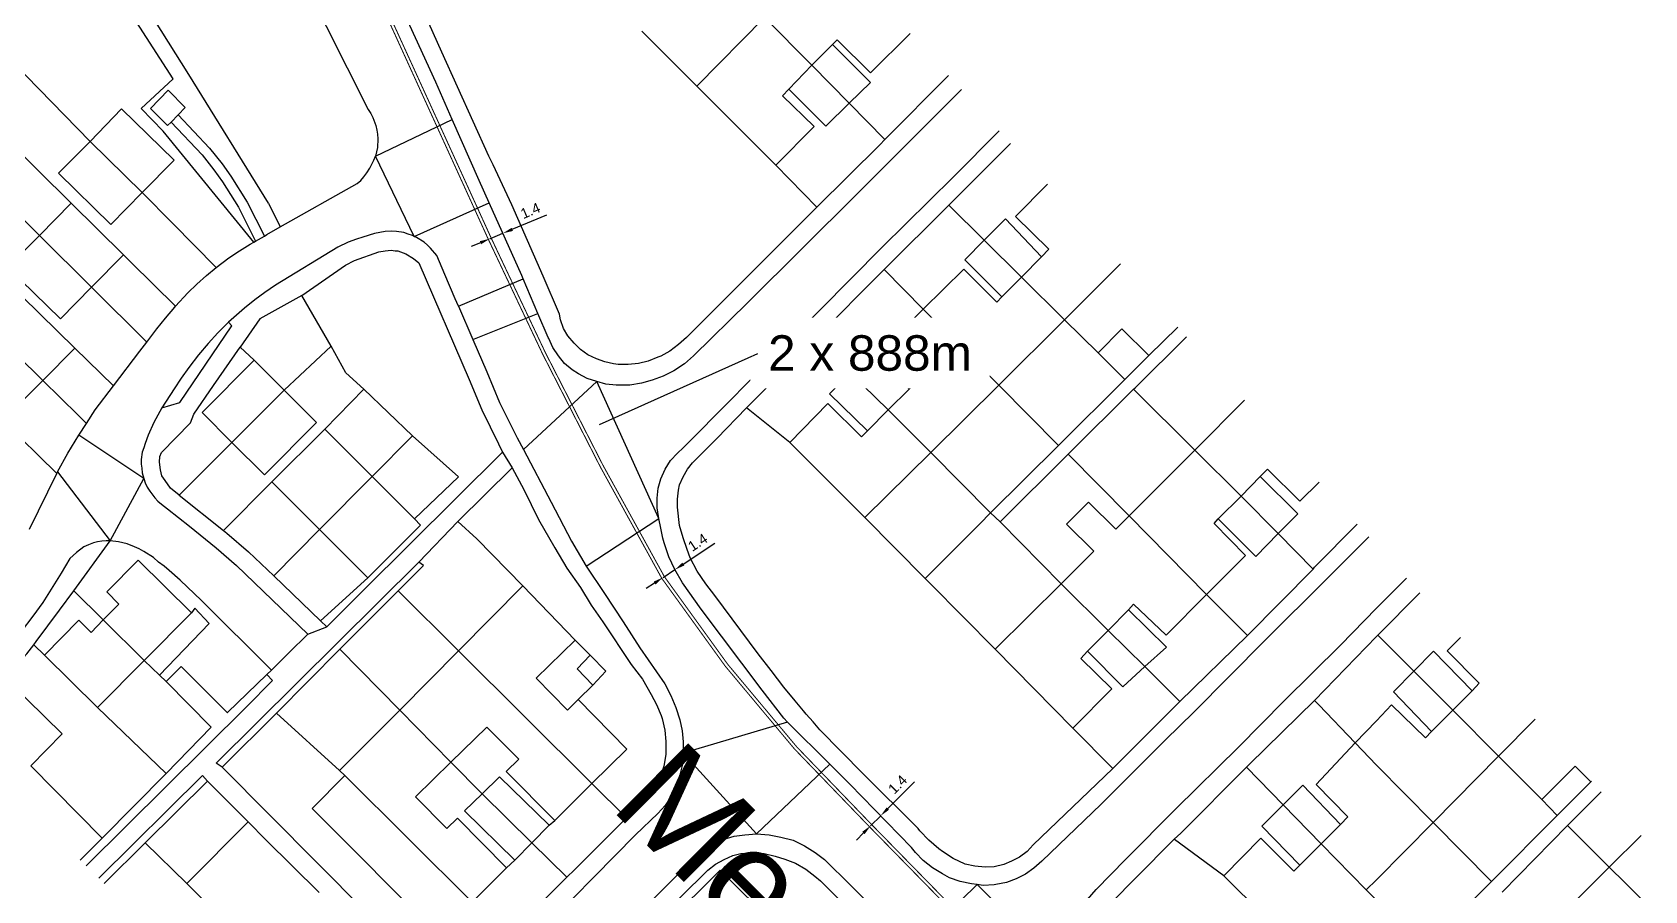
# Model space of a CAD drawing. Header units: millimetres. Extents: x 111502 to 977541, y 8702 to 1044108.
# Drawn here: x 486367.4 to 486526.5, y 236220.9 to 236305.6 of the extents above; entities that cross this region are included whole.
import ezdxf
from ezdxf import colors
from ezdxf.entities.mleader import LeaderData, LeaderLine
from ezdxf.math import Vec2, Vec3

# ---------------------------------------------------------------- set-up
doc = ezdxf.new("R2010")
doc.units = ezdxf.units.MM
doc.header["$LTSCALE"] = 0.25
doc.linetypes.add('DASHED2', pattern=[9.525, 6.35, -3.175])
for name, color, linetype in [('00 Text', 7, 'Continuous'), ('E HVSS As Laid Dimensions', 30, 'Continuous'), ('E HVSS As Laid HV', 10, 'Continuous'), ('X HVSS Site Background', 8, 'Continuous')]:
    doc.layers.add(name, color=color, linetype=linetype)
doc.styles.add('Arial', font='arial.ttf')
doc.dimstyles.new('HVSS AsLaid', dxfattribs={"dimtxt": 1, "dimasz": 1, "dimexe": 0, "dimexo": 0, "dimgap": 0.5, "dimtad": 1, "dimdec": 1, "dimzin": 1, "dimdsep": 46, "dimtxsty": 'Arial', "dimcen": 0.09, "dimadec": 0, "dimazin": 0, "dimtfac": 1, "dimtdec": 1, "dimtmove": 0, "dimatfit": 3, "dimfxl": 1, "dimtolj": 1, "dimtzin": 0, "dimarcsym": 0})

# ---------------------------------------------------------------- blocks, each defined once
blk = doc.blocks.new('OS MAP 060722')
at = {"layer": 'X HVSS Site Background'}
for points in [[(-2365.78, -2838.01), (-2378.63, -2850.86), (-2379.43, -2851.56), (-2380.28, -2852.21), (-2381.18, -2852.71), (-2381.48, -2852.81), (-2382.43, -2853.21), (-2383.38, -2853.41), (-2384.38, -2853.51), (-2385.38, -2853.51), (-2385.83, -2853.46), (-2386.68, -2853.26), (-2387.53, -2852.96), (-2388.38, -2852.56), (-2389.08, -2852.06), (-2389.73, -2851.41), (-2390.33, -2850.71), (-2390.78, -2849.96), (-2391.08, -2849.11), (-2391.18, -2848.56), (-2392.78, -2844.81), (-2395.88, -2837.76), (-2397.72, -2833.83), (-2398.13, -2832.96), (-2402.78, -2822.71), (-2406.63, -2814.11)], [(-2421.33, -2841.46), (-2430.28, -2830.51), (-2432.43, -2828.26), (-2429.28, -2825.36), (-2441.78, -2805.96)], [(-2419.88, -2837.61), (-2427.73, -2824.91), (-2432.48, -2817.36), (-2434.43, -2814.41), (-2436.93, -2810.56), (-2439.18, -2807.26)], [(-2401.74, -2829.36), (-2403.38, -2825.66), (-2407.38, -2816.91), (-2409.33, -2812.51), (-2409.58, -2811.61), (-2409.73, -2810.66), (-2409.73, -2809.76), (-2409.58, -2808.71)], [(-2437.48, -2831.51), (-2456.43, -2812.06)], [(-2417.87, -2813.12), (-2416.58, -2815.51), (-2414.18, -2820.16), (-2410.03, -2828.36), (-2409.78, -2828.76), (-2409.58, -2829.16), (-2409.28, -2829.96), (-2409.18, -2830.41), (-2409.13, -2830.81), (-2409.08, -2831.26), (-2409.13, -2832.11), (-2409.23, -2832.56), (-2409.33, -2832.96)], [(-2439.33, -2837.61), (-2459.18, -2818.01)], [(-2370.93, -2819.31), (-2377.63, -2826.06)], [(-2370.93, -2819.31), (-2366.28, -2824.01)], [(-2377.63, -2826.06), (-2383.04, -2820.64)], [(-2366.28, -2824.01), (-2364.23, -2821.96)], [(-2356.57, -2820.86), (-2360.48, -2824.76), (-2363.78, -2821.51), (-2364.23, -2821.96)], [(-2364.23, -2821.96), (-2360.48, -2825.71), (-2362.58, -2827.76)], [(-2442.48, -2840.81), (-2461.08, -2822.36)], [(-2368.53, -2826.36), (-2366.28, -2824.01)], [(-2366.28, -2824.01), (-2362.58, -2827.76)], [(-2352.78, -2825.02), (-2359.06, -2831.33)], [(-2429.49, -2829.61), (-2429.83, -2829.96), (-2431.53, -2828.26), (-2429.78, -2826.46), (-2428.08, -2828.16), (-2428.79, -2828.89)], [(-2351.52, -2826.4), (-2351.58, -2826.46), (-2361.83, -2836.71), (-2372.58, -2847.41), (-2377.93, -2852.66), (-2378.83, -2853.46), (-2379.88, -2854.16), (-2380.93, -2854.66), (-2382.03, -2855.06), (-2383.08, -2855.36), (-2384.23, -2855.56), (-2385.58, -2855.56), (-2386.58, -2855.46), (-2387.48, -2855.21)], [(-2369.83, -2833.86), (-2377.63, -2826.06)], [(-2369.83, -2833.86), (-2366.03, -2830.06), (-2369.18, -2827.01), (-2368.53, -2826.36)], [(-2368.53, -2826.36), (-2364.88, -2830.01), (-2362.58, -2827.76)], [(-2432.33, -2836.56), (-2429.18, -2833.36), (-2434.38, -2828.31), (-2437.48, -2831.51)], [(-2362.58, -2827.76), (-2359.06, -2831.33)], [(-2428.79, -2828.89), (-2429.49, -2829.61)], [(-2429.49, -2829.61), (-2426.43, -2832.84), (-2425.26, -2834.33), (-2424.41, -2835.51), (-2422.84, -2838.01), (-2421.14, -2841.35)], [(-2428.79, -2828.89), (-2425.68, -2832.19), (-2424.46, -2833.73), (-2423.58, -2834.96), (-2421.97, -2837.52), (-2420.27, -2840.85)], [(-2409.33, -2832.96), (-2401.74, -2829.36)], [(-2398.09, -2837.58), (-2399.08, -2835.36), (-2401.74, -2829.36)], [(-2437.48, -2831.51), (-2440.58, -2834.66), (-2435.43, -2839.71), (-2432.33, -2836.56)], [(-2437.48, -2831.51), (-2432.33, -2836.56)], [(-2381.38, -2868.71), (-2381.53, -2867.66), (-2381.53, -2866.71), (-2381.43, -2865.71), (-2381.18, -2864.81), (-2380.73, -2863.86), (-2380.23, -2863.01), (-2379.53, -2862.26), (-2378.98, -2861.76), (-2374.18, -2856.91), (-2370.33, -2852.96), (-2365.48, -2848.16), (-2359.33, -2841.96), (-2352.33, -2835.06), (-2347.79, -2830.49)], [(-2359.06, -2831.33), (-2359.58, -2831.86), (-2365.78, -2838.01)], [(-2418.71, -2839.96), (-2411.13, -2835.66), (-2410.78, -2835.36), (-2410.48, -2835.01), (-2410.18, -2834.61), (-2409.88, -2834.16), (-2409.48, -2833.36), (-2409.33, -2832.96)], [(-2405.5, -2840.9), (-2409.33, -2832.96)], [(-2352.77, -2837.82), (-2346.66, -2831.74)], [(-2369.83, -2833.86), (-2365.78, -2838.01)], [(-2343.63, -2842.91), (-2342.88, -2842.16), (-2346.18, -2838.91), (-2343.01, -2835.74)], [(-2439.33, -2837.61), (-2442.48, -2840.81)], [(-2434.18, -2842.71), (-2439.33, -2837.61)], [(-2429.34, -2839.58), (-2432.33, -2836.56)], [(-2419.88, -2837.61), (-2418.71, -2839.96)], [(-2405.5, -2840.9), (-2398.09, -2837.58)], [(-2394.74, -2845.08), (-2394.88, -2844.76), (-2398.09, -2837.58)], [(-2359.13, -2844.16), (-2352.77, -2837.82)], [(-2349.28, -2841.26), (-2352.77, -2837.82)], [(-2343.63, -2842.91), (-2347.18, -2839.16), (-2349.28, -2841.26)], [(-2442.48, -2840.81), (-2445.58, -2843.96), (-2440.38, -2849.01), (-2437.33, -2845.91)], [(-2442.48, -2840.81), (-2437.33, -2845.91)], [(-2425.03, -2843.96), (-2429.34, -2839.58)], [(-2405.5, -2840.9), (-2405.68, -2840.81), (-2406.08, -2840.66), (-2406.53, -2840.51), (-2407.23, -2840.41), (-2407.78, -2840.36), (-2408.38, -2840.41), (-2409.43, -2840.61), (-2410.58, -2840.96), (-2411.18, -2841.16), (-2412.03, -2841.46), (-2413.03, -2841.96), (-2419.18, -2845.71), (-2420.23, -2846.41), (-2421.23, -2847.16), (-2422.23, -2847.96), (-2423.83, -2849.36)], [(-2421.14, -2841.35), (-2420.27, -2840.85)], [(-2420.27, -2840.85), (-2420.03, -2840.71), (-2418.71, -2839.96)], [(-2401.13, -2847.76), (-2401.45, -2847.03), (-2402.48, -2844.66), (-2403.28, -2842.76), (-2403.88, -2842.06), (-2404.18, -2841.76), (-2404.53, -2841.46), (-2405.28, -2841.01), (-2405.5, -2840.9)], [(-2425.03, -2843.96), (-2423.78, -2843.01), (-2422.73, -2842.31), (-2421.68, -2841.66), (-2421.33, -2841.46)], [(-2421.33, -2841.46), (-2421.14, -2841.35)], [(-2416.58, -2846.71), (-2412.28, -2843.71), (-2411.38, -2843.26), (-2408.98, -2842.41), (-2408.38, -2842.31), (-2407.78, -2842.26), (-2407.38, -2842.31), (-2407.13, -2842.31), (-2406.33, -2842.61), (-2405.58, -2843.06), (-2405.03, -2843.51), (-2400.08, -2855.01), (-2398.83, -2858.01), (-2397.18, -2861.36), (-2396.78, -2862.16)], [(-2347.53, -2846.86), (-2351.18, -2843.21), (-2349.28, -2841.26)], [(-2349.28, -2841.26), (-2345.58, -2844.91)], [(-2437.33, -2845.91), (-2434.18, -2842.71)], [(-2433.41, -2843.46), (-2434.18, -2842.71)], [(-2429.06, -2847.78), (-2433.41, -2843.46)], [(-2429.06, -2847.78), (-2427.83, -2846.46), (-2426.93, -2845.61), (-2425.98, -2844.76), (-2425.03, -2843.96)], [(-2365.94, -2850.99), (-2359.13, -2844.16)], [(-2359.13, -2844.16), (-2355.28, -2848.06)], [(-2355.28, -2848.06), (-2351.28, -2844.11), (-2348.03, -2847.36), (-2347.53, -2846.86)], [(-2345.58, -2844.91), (-2343.63, -2842.91)], [(-2335.83, -2843.61), (-2341.33, -2849.11)], [(-2401.13, -2847.76), (-2394.74, -2845.08)], [(-2393.29, -2848.48), (-2394.74, -2845.08)], [(-2347.53, -2846.86), (-2345.58, -2844.91)], [(-2345.58, -2844.91), (-2341.33, -2849.11)], [(-2438.98, -2851.91), (-2444.18, -2846.81)], [(-2431.88, -2851.31), (-2437.33, -2845.91)], [(-2416.58, -2846.71), (-2420.73, -2849.01), (-2422.68, -2851.81)], [(-2413.68, -2851.71), (-2416.58, -2846.71)], [(-2431.88, -2851.31), (-2430.88, -2850.01), (-2430.03, -2848.96), (-2429.13, -2847.86), (-2429.06, -2847.78)], [(-2401.13, -2847.76), (-2399.71, -2851.07)], [(-2399.71, -2851.07), (-2393.29, -2848.48)], [(-2387.48, -2855.21), (-2388.43, -2854.91), (-2389.28, -2854.46), (-2389.93, -2854.06), (-2390.68, -2853.41), (-2391.28, -2852.66), (-2391.83, -2851.86), (-2392.23, -2850.96), (-2392.28, -2850.86), (-2393.29, -2848.48)], [(-2356.68, -2855.96), (-2355.98, -2855.26), (-2359.28, -2852.06), (-2355.28, -2848.06)], [(-2355.28, -2848.06), (-2347.83, -2855.56)], [(-2447.33, -2850.01), (-2450.43, -2853.16), (-2445.28, -2858.26), (-2442.13, -2855.11)], [(-2447.33, -2850.01), (-2442.13, -2855.11)], [(-2430.38, -2857.81), (-2428.63, -2857.26), (-2423.48, -2849.71), (-2423.83, -2849.36)], [(-2423.83, -2849.36), (-2424.88, -2850.41), (-2425.83, -2851.46), (-2426.78, -2852.56), (-2427.73, -2853.81), (-2428.48, -2854.86), (-2429.18, -2855.91), (-2430.38, -2857.81)], [(-2341.33, -2849.11), (-2347.83, -2855.56)], [(-2341.33, -2849.11), (-2338.03, -2852.38)], [(-2338.03, -2852.38), (-2335.68, -2850.02), (-2333.03, -2852.65)], [(-2330.15, -2849.85), (-2333.03, -2852.65)], [(-2442.13, -2855.11), (-2438.98, -2851.91)], [(-2435.18, -2855.64), (-2438.98, -2851.91)], [(-2435.18, -2855.64), (-2432.58, -2852.21), (-2431.88, -2851.31)], [(-2425.29, -2855.59), (-2422.68, -2851.81)], [(-2422.68, -2851.81), (-2421.28, -2853.11)], [(-2418.33, -2856.06), (-2413.68, -2851.71)], [(-2410.48, -2855.96), (-2412.23, -2854.36), (-2413.68, -2851.71)], [(-2399.71, -2851.07), (-2398.33, -2854.26), (-2397.08, -2857.26), (-2395.88, -2859.71), (-2395.33, -2860.76), (-2394.73, -2861.91)], [(-2372.73, -2857.81), (-2365.94, -2850.99)], [(-2362.48, -2854.36), (-2365.94, -2850.99)], [(-2334.53, -2855.96), (-2334.38, -2855.81), (-2329.31, -2850.78)], [(-2421.28, -2853.11), (-2426.43, -2858.26), (-2423.48, -2861.21)], [(-2421.28, -2853.11), (-2418.33, -2856.06)], [(-2356.68, -2855.96), (-2360.33, -2852.31), (-2362.48, -2854.36)], [(-2335.38, -2855.01), (-2338.03, -2852.38)], [(-2333.03, -2852.65), (-2335.38, -2855.01)], [(-2438.65, -2858.52), (-2442.13, -2855.11)], [(-2394.73, -2861.91), (-2387.48, -2855.21)], [(-2381.38, -2868.71), (-2387.48, -2855.21)], [(-2360.78, -2860.06), (-2364.53, -2856.41), (-2362.48, -2854.36)], [(-2362.48, -2854.36), (-2358.73, -2858.01)], [(-2335.38, -2855.01), (-2341.93, -2861.51)], [(-2437.83, -2859.33), (-2436.98, -2858.01), (-2435.18, -2855.64)], [(-2428.67, -2866.4), (-2429.53, -2865.71), (-2430.08, -2864.96), (-2430.38, -2864.51), (-2430.53, -2863.91), (-2430.63, -2863.16), (-2430.58, -2862.61), (-2430.42, -2862.19), (-2427.56, -2859.28), (-2427.23, -2858.41), (-2425.29, -2855.59)], [(-2418.33, -2856.06), (-2423.48, -2861.21)], [(-2418.33, -2856.06), (-2415.13, -2859.26), (-2420.28, -2864.41), (-2423.48, -2861.21)], [(-2414.33, -2859.91), (-2410.48, -2855.96)], [(-2405.68, -2860.56), (-2410.48, -2855.96)], [(-2358.73, -2858.01), (-2356.68, -2855.96)], [(-2347.83, -2855.56), (-2354.53, -2862.21)], [(-2347.83, -2855.56), (-2341.93, -2861.51)], [(-2340.98, -2862.36), (-2334.53, -2855.96)], [(-2328.48, -2861.96), (-2334.53, -2855.96)], [(-2437.83, -2859.33), (-2438.65, -2858.52)], [(-2430.38, -2857.81), (-2430.78, -2858.51), (-2431.18, -2859.26), (-2431.73, -2860.51), (-2432.03, -2861.31), (-2432.18, -2861.76), (-2432.33, -2862.16), (-2432.43, -2862.91), (-2432.43, -2863.36), (-2432.38, -2863.76), (-2432.33, -2864.21), (-2432.18, -2864.76)], [(-2336.58, -2893.36), (-2344.43, -2900.91), (-2345.03, -2901.56), (-2345.78, -2902.11), (-2346.58, -2902.51), (-2347.33, -2902.86), (-2348.28, -2903.06), (-2349.18, -2903.11), (-2350.18, -2903.01), (-2351.13, -2902.81), (-2352.33, -2902.26), (-2353.38, -2901.56), (-2353.73, -2901.31), (-2354.73, -2900.46), (-2355.63, -2899.51), (-2355.78, -2899.31), (-2361.23, -2893.86), (-2365.48, -2889.56), (-2366.13, -2888.76), (-2366.83, -2888.01), (-2367.1, -2887.69), (-2367.93, -2886.71), (-2369.03, -2885.36), (-2370.28, -2883.71), (-2371.58, -2882.06), (-2375.83, -2876.31), (-2376.73, -2875.16), (-2377.58, -2873.91), (-2378.28, -2872.61), (-2378.58, -2871.76), (-2378.98, -2870.61), (-2379.33, -2869.41), (-2379.53, -2867.61), (-2379.53, -2866.81), (-2379.43, -2865.91), (-2379.33, -2865.41), (-2378.98, -2864.61), (-2378.53, -2863.86), (-2378.03, -2863.21), (-2375.63, -2860.81), (-2372.73, -2857.81)], [(-2368.43, -2861.21), (-2372.73, -2857.81)], [(-2360.78, -2860.06), (-2361.38, -2860.66), (-2364.68, -2857.36), (-2368.43, -2861.21)], [(-2360.78, -2860.06), (-2358.73, -2858.01)], [(-2358.73, -2858.01), (-2354.53, -2862.21)], [(-2328.48, -2861.96), (-2323.6, -2857.04)], [(-2440.76, -2864.26), (-2446.13, -2859.01)], [(-2438.58, -2860.51), (-2437.83, -2859.33)], [(-2419.53, -2865.11), (-2414.33, -2859.91)], [(-2414.33, -2859.91), (-2409.63, -2864.56)], [(-2440.68, -2864.11), (-2439.68, -2862.26), (-2438.58, -2860.51)], [(-2432.18, -2864.76), (-2438.58, -2860.51)], [(-2423.48, -2861.21), (-2428.67, -2866.4)], [(-2409.63, -2864.56), (-2405.68, -2860.56)], [(-2405.48, -2868.76), (-2401.13, -2864.61), (-2405.68, -2860.56)], [(-2368.43, -2861.21), (-2361.03, -2868.61)], [(-2341.93, -2861.51), (-2348.63, -2868.16)], [(-2414.13, -2879.41), (-2410.53, -2875.81), (-2396.78, -2862.16)], [(-2396.78, -2862.16), (-2395.83, -2863.71)], [(-2394.73, -2861.91), (-2391.98, -2867.11), (-2389.98, -2870.96), (-2388.53, -2873.41)], [(-2354.53, -2862.21), (-2361.03, -2868.61)], [(-2354.53, -2862.21), (-2348.63, -2868.16)], [(-2347.68, -2869.06), (-2340.98, -2862.36)], [(-2334.98, -2868.46), (-2340.98, -2862.36)], [(-2334.98, -2868.46), (-2328.48, -2861.96)], [(-2323.93, -2866.51), (-2328.48, -2861.96)], [(-2443.44, -2869.77), (-2440.76, -2864.26)], [(-2440.76, -2864.26), (-2440.68, -2864.11)], [(-2440.68, -2864.11), (-2435.48, -2870.91)], [(-2435.48, -2870.91), (-2432.18, -2864.76)], [(-2432.18, -2864.76), (-2432.03, -2865.21), (-2431.83, -2865.61), (-2431.58, -2866.01), (-2431.08, -2866.66), (-2430.78, -2867.01), (-2430.43, -2867.31), (-2429.83, -2867.76), (-2427.68, -2869.46), (-2425.03, -2871.61), (-2423.03, -2873.36), (-2415.98, -2880.11)], [(-2414.83, -2869.81), (-2409.63, -2864.56)], [(-2409.63, -2864.56), (-2405.48, -2868.76)], [(-2401.18, -2869.01), (-2395.83, -2863.71)], [(-2395.83, -2863.71), (-2394.68, -2865.86), (-2393.23, -2868.81), (-2391.63, -2871.61), (-2390.43, -2873.61), (-2389.08, -2875.51), (-2388.03, -2877.26), (-2386.88, -2878.91), (-2384.08, -2883.11), (-2382.98, -2884.56), (-2382.13, -2886.06), (-2381.58, -2887.06), (-2381.13, -2888.16), (-2381.03, -2888.46), (-2380.78, -2889.61), (-2380.68, -2890.71), (-2380.68, -2892.01), (-2380.88, -2893.16), (-2381.23, -2894.26), (-2381.68, -2895.11), (-2382.28, -2895.91), (-2382.88, -2896.56), (-2384.57, -2898.25)], [(-2323.93, -2866.51), (-2322.03, -2864.56)], [(-2316.23, -2865.13), (-2318.13, -2867.01), (-2321.33, -2863.86), (-2322.03, -2864.56)], [(-2322.03, -2864.56), (-2318.33, -2868.26), (-2320.28, -2870.21)], [(-2428.67, -2866.4), (-2424.31, -2869.89)], [(-2424.31, -2869.89), (-2419.53, -2865.11)], [(-2414.83, -2869.81), (-2419.53, -2865.11)], [(-2326.18, -2868.76), (-2323.93, -2866.51)], [(-2320.28, -2870.21), (-2323.93, -2866.51)], [(-2348.63, -2868.16), (-2349.7, -2869.24), (-2355.08, -2874.64)], [(-2348.63, -2868.16), (-2347.68, -2869.06)], [(-2341.68, -2875.16), (-2338.46, -2871.94), (-2341.14, -2869.27), (-2338.97, -2867.1), (-2336.29, -2869.77), (-2334.98, -2868.46)], [(-2405.48, -2868.76), (-2404.88, -2869.36), (-2410.08, -2874.56)], [(-2405.03, -2873.01), (-2401.18, -2869.01)], [(-2401.18, -2869.01), (-2399.33, -2870.71), (-2394.78, -2875.36)], [(-2388.53, -2873.41), (-2381.38, -2868.71)], [(-2368.66, -2888.79), (-2369.03, -2888.41), (-2371.18, -2885.66), (-2377.18, -2877.66), (-2379.03, -2875.06), (-2379.78, -2873.76), (-2380.38, -2872.51), (-2380.83, -2871.11), (-2380.98, -2870.66), (-2381.18, -2869.66), (-2381.38, -2868.71)], [(-2361.03, -2868.61), (-2355.08, -2874.64)], [(-2341.68, -2875.16), (-2347.68, -2869.06)], [(-2327.33, -2876.21), (-2334.98, -2868.46)], [(-2327.33, -2876.21), (-2323.48, -2872.36), (-2326.58, -2869.21), (-2326.18, -2868.76)], [(-2326.18, -2868.76), (-2322.48, -2872.46), (-2320.28, -2870.21)], [(-2316.83, -2873.71), (-2316.68, -2873.51), (-2312.46, -2869.26)], [(-2435.48, -2870.91), (-2435.88, -2870.91), (-2436.33, -2870.96), (-2436.73, -2871.01), (-2437.13, -2871.11), (-2437.63, -2871.31), (-2438.08, -2871.51), (-2438.83, -2872.06), (-2439.48, -2872.66), (-2440.33, -2874.11), (-2442.13, -2877.01), (-2443.13, -2878.36), (-2444.28, -2879.86), (-2445.23, -2881.01), (-2446.23, -2882.16), (-2447.23, -2883.26), (-2449.33, -2885.31), (-2451.43, -2887.11), (-2452.87, -2888.17)], [(-2439.08, -2875.84), (-2435.48, -2870.91)], [(-2419.58, -2883.66), (-2426.48, -2876.81), (-2428.58, -2874.81), (-2429.68, -2873.86), (-2430.18, -2873.41), (-2430.73, -2873.01), (-2431.23, -2872.56), (-2432.18, -2871.96), (-2432.63, -2871.71), (-2433.08, -2871.51), (-2433.83, -2871.21), (-2434.23, -2871.11), (-2434.68, -2871.01), (-2435.48, -2870.91)], [(-2424.31, -2869.89), (-2423.98, -2870.16), (-2421.83, -2872.01), (-2419.36, -2874.38)], [(-2414.83, -2869.81), (-2419.36, -2874.38)], [(-2410.08, -2874.56), (-2414.83, -2869.81)], [(-2311.31, -2870.53), (-2315.48, -2874.66), (-2321.58, -2880.76), (-2328.58, -2887.81), (-2331.38, -2890.56), (-2337.73, -2896.91), (-2343.58, -2902.51), (-2344.38, -2903.21), (-2345.18, -2903.81), (-2346.13, -2904.26), (-2347.08, -2904.61), (-2348.13, -2904.81), (-2348.28, -2904.86), (-2349.38, -2904.91), (-2349.96, -2904.83)], [(-2316.83, -2873.71), (-2320.28, -2870.21)], [(-2436.18, -2878.71), (-2434.63, -2877.16), (-2435.83, -2875.96), (-2432.73, -2872.81), (-2427.48, -2878.01)], [(-2424.43, -2893.26), (-2425.03, -2892.86), (-2405.03, -2873.01)], [(-2419.36, -2874.38), (-2414.73, -2878.81)], [(-2407.08, -2875.86), (-2404.58, -2873.36), (-2405.03, -2873.01)], [(-2388.53, -2873.41), (-2386.73, -2876.11), (-2384.88, -2878.91), (-2383.23, -2881.46), (-2380.78, -2885.01), (-2380.18, -2886.16), (-2379.68, -2887.36), (-2379.28, -2888.56), (-2379.08, -2889.66), (-2378.98, -2890.76), (-2378.98, -2891.86)], [(-2316.83, -2873.71), (-2323.28, -2880.26)], [(-2443.03, -2881.18), (-2442.78, -2880.86), (-2440.48, -2877.76), (-2439.08, -2875.84)], [(-2436.18, -2878.71), (-2439.08, -2875.84)], [(-2410.08, -2874.56), (-2414.73, -2878.81)], [(-2412.83, -2881.61), (-2407.08, -2875.86)], [(-2401.13, -2881.76), (-2407.08, -2875.86)], [(-2401.13, -2881.76), (-2394.78, -2875.36)], [(-2394.78, -2875.36), (-2389.63, -2880.71)], [(-2355.08, -2874.64), (-2354.58, -2875.16), (-2348.18, -2881.61)], [(-2348.18, -2881.61), (-2341.68, -2875.16)], [(-2337.03, -2879.76), (-2341.68, -2875.16)], [(-2341.58, -2913.31), (-2341.58, -2911.86), (-2341.38, -2910.76), (-2341.03, -2909.76), (-2340.63, -2908.71), (-2340.13, -2907.76), (-2339.83, -2907.31), (-2339.08, -2906.31), (-2338.23, -2905.31), (-2335.33, -2902.36), (-2330.33, -2897.31), (-2324.18, -2891.26), (-2319.68, -2886.71), (-2314.13, -2881.21), (-2310.58, -2877.56), (-2307.6, -2874.59)], [(-2310.43, -2880.21), (-2306.29, -2876.04)], [(-2430.63, -2884.16), (-2425.73, -2879.06), (-2427.13, -2877.56), (-2427.48, -2878.01)], [(-2335.03, -2877.71), (-2334.53, -2877.16), (-2331.33, -2880.21), (-2327.33, -2876.21)], [(-2323.28, -2880.26), (-2327.33, -2876.21)], [(-2441.98, -2882.21), (-2438.58, -2878.76), (-2437.38, -2879.96), (-2436.18, -2878.71)], [(-2432.13, -2882.71), (-2436.18, -2878.71)], [(-2427.48, -2878.01), (-2432.13, -2882.71)], [(-2414.73, -2878.81), (-2414.13, -2879.41)], [(-2337.03, -2879.76), (-2335.03, -2877.71)], [(-2335.03, -2877.71), (-2331.28, -2881.41), (-2333.43, -2883.31)], [(-2415.98, -2880.11), (-2417.88, -2881.96), (-2419.58, -2883.66)], [(-2415.98, -2880.11), (-2414.13, -2879.41)], [(-2389.63, -2880.71), (-2393.48, -2884.46), (-2390.38, -2887.61), (-2389.33, -2886.56)], [(-2389.63, -2880.71), (-2388.13, -2882.21)], [(-2339.08, -2881.81), (-2337.03, -2879.76)], [(-2333.43, -2883.31), (-2337.03, -2879.76)], [(-2323.28, -2880.26), (-2329.98, -2886.76)], [(-2316.68, -2886.66), (-2310.58, -2880.36), (-2310.43, -2880.21)], [(-2306.88, -2883.76), (-2310.43, -2880.21)], [(-2301.13, -2885.71), (-2300.43, -2884.96), (-2303.58, -2881.76), (-2302.27, -2880.44)], [(-2449.07, -2887.43), (-2447.78, -2886.31), (-2445.88, -2884.46), (-2443.73, -2882.06), (-2443.03, -2881.18)], [(-2443.03, -2881.18), (-2441.98, -2882.21)], [(-2436.73, -2887.36), (-2441.98, -2882.21)], [(-2419.1, -2887.91), (-2412.83, -2881.61)], [(-2406.93, -2887.61), (-2412.83, -2881.61)], [(-2406.93, -2887.61), (-2401.13, -2881.76)], [(-2387.98, -2894.86), (-2401.13, -2881.76)], [(-2388.13, -2882.21), (-2389.43, -2883.56), (-2387.88, -2885.16)], [(-2388.13, -2882.21), (-2386.58, -2883.76), (-2387.88, -2885.16)], [(-2348.18, -2881.61), (-2340.53, -2889.41)], [(-2340.53, -2889.41), (-2336.68, -2885.51), (-2339.73, -2882.51), (-2339.08, -2881.81)], [(-2339.08, -2881.81), (-2335.58, -2885.31), (-2333.43, -2883.31)], [(-2306.88, -2883.76), (-2304.93, -2881.81), (-2301.13, -2885.71)], [(-2432.13, -2882.71), (-2436.73, -2887.36)], [(-2432.13, -2882.71), (-2430.63, -2884.16)], [(-2429.98, -2884.81), (-2428.48, -2883.31), (-2423.94, -2887.85)], [(-2419.58, -2883.66), (-2420.03, -2884.11)], [(-2330.62, -2886.12), (-2333.43, -2883.31)], [(-2305.13, -2889.71), (-2308.88, -2885.81), (-2306.88, -2883.76)], [(-2303.03, -2887.61), (-2306.88, -2883.76)], [(-2448.53, -2887.96), (-2445.43, -2884.86), (-2440.23, -2889.96), (-2443.33, -2893.11)], [(-2437.85, -2902.99), (-2422.08, -2887.31), (-2419.48, -2884.71), (-2420.03, -2884.11)], [(-2430.63, -2884.16), (-2429.98, -2884.81)], [(-2429.98, -2884.81), (-2425.53, -2889.31), (-2429.98, -2893.86)], [(-2423.94, -2887.85), (-2423.93, -2887.86), (-2420.03, -2884.11)], [(-2387.88, -2885.16), (-2389.33, -2886.56)], [(-2387.98, -2894.86), (-2384.53, -2891.46), (-2389.33, -2886.56)], [(-2329.98, -2886.76), (-2336.58, -2893.36)], [(-2329.98, -2886.76), (-2330.62, -2886.12)], [(-2316.68, -2886.66), (-2323.08, -2892.96), (-2323.38, -2893.26)], [(-2316.68, -2886.66), (-2316.27, -2887.08)], [(-2316.27, -2887.08), (-2312.68, -2890.86)], [(-2312.68, -2890.86), (-2310.58, -2888.66), (-2309.08, -2887.11), (-2305.73, -2890.36), (-2305.13, -2889.71)], [(-2303.03, -2887.61), (-2301.13, -2885.71)], [(-2436.73, -2887.36), (-2429.98, -2893.86)], [(-2424.43, -2893.26), (-2419.1, -2887.91)], [(-2412.88, -2893.56), (-2419.1, -2887.91)], [(-2412.88, -2893.56), (-2406.93, -2887.61)], [(-2401.88, -2892.76), (-2406.93, -2887.61)], [(-2368.66, -2888.79), (-2378.98, -2891.86)], [(-2364.5, -2892.94), (-2368.66, -2888.79)], [(-2305.13, -2889.71), (-2303.03, -2887.61)], [(-2298.53, -2892.16), (-2303.03, -2887.61)], [(-2298.53, -2892.16), (-2294.91, -2888.52)], [(-2401.88, -2892.76), (-2398.33, -2889.31), (-2395.18, -2892.46), (-2396.43, -2893.66), (-2391.63, -2898.51)], [(-2340.53, -2889.41), (-2336.58, -2893.36)], [(-2378.98, -2891.86), (-2379.03, -2892.96), (-2379.28, -2894.01), (-2379.63, -2895.06), (-2380.13, -2896.11), (-2380.73, -2897.01), (-2381.48, -2897.81), (-2383.68, -2899.91), (-2393.88, -2910.31), (-2411.73, -2927.96), (-2412.15, -2928.37)], [(-2378.98, -2891.86), (-2371.73, -2899.81)], [(-2312.68, -2890.86), (-2316.53, -2894.96), (-2313.38, -2898.16), (-2314.13, -2898.91)], [(-2304.98, -2898.71), (-2310.58, -2893.06), (-2312.68, -2890.86)], [(-2443.33, -2893.11), (-2436.28, -2900.26)], [(-2410.38, -2907.41), (-2424.43, -2893.26)], [(-2412.33, -2894.06), (-2412.88, -2893.56)], [(-2396.38, -2903.16), (-2401.23, -2898.26), (-2402.28, -2899.31), (-2405.38, -2896.16), (-2401.88, -2892.76)], [(-2398.78, -2895.86), (-2401.88, -2892.76)], [(-2371.73, -2899.81), (-2364.5, -2892.94)], [(-2349.96, -2904.83), (-2350.53, -2904.76), (-2351.63, -2904.51), (-2352.68, -2904.16), (-2353.38, -2903.76), (-2354.38, -2903.16), (-2355.28, -2902.46), (-2356.03, -2901.66), (-2356.43, -2901.16), (-2362.53, -2894.91), (-2364.5, -2892.94)], [(-2323.38, -2893.26), (-2329.87, -2899.74)], [(-2319.78, -2896.96), (-2323.38, -2893.26)], [(-2304.98, -2898.71), (-2298.53, -2892.16)], [(-2294.27, -2896.45), (-2298.53, -2892.16)], [(-2294.27, -2896.45), (-2293.69, -2895.87), (-2290.96, -2893.14), (-2289.41, -2894.69)], [(-2425.88, -2894.61), (-2426.38, -2894.06), (-2436.62, -2904.21)], [(-2429.98, -2893.86), (-2436.28, -2900.26)], [(-2432.03, -2900.71), (-2425.88, -2894.61)], [(-2425.88, -2894.61), (-2421.87, -2898.65)], [(-2403.08, -2909.86), (-2415.58, -2897.31), (-2412.33, -2894.06)], [(-2399.78, -2906.56), (-2412.33, -2894.06)], [(-2398.78, -2895.86), (-2397.08, -2894.21)], [(-2397.08, -2894.21), (-2392.18, -2898.96)], [(-2391.63, -2898.51), (-2387.98, -2894.86)], [(-2387.98, -2894.86), (-2384.57, -2898.25)], [(-2314.13, -2898.91), (-2317.83, -2895.01), (-2319.78, -2896.96)], [(-2289.41, -2894.69), (-2292.14, -2897.42), (-2292.73, -2898.01)], [(-2289.35, -2894.63), (-2289.41, -2894.69)], [(-2400.53, -2897.56), (-2398.78, -2895.86)], [(-2393.88, -2900.71), (-2398.78, -2895.86)], [(-2292.73, -2898.01), (-2294.27, -2896.45)], [(-2291.73, -2899.01), (-2288.39, -2895.67)], [(-2400.53, -2897.56), (-2395.58, -2902.41)], [(-2390.44, -2904.11), (-2389.68, -2903.36), (-2384.57, -2898.25)], [(-2318.13, -2902.91), (-2321.88, -2899.06), (-2319.78, -2896.96)], [(-2319.78, -2896.96), (-2316.03, -2900.81)], [(-2292.73, -2898.01), (-2299.23, -2904.51)], [(-2427.94, -2904.72), (-2421.87, -2898.65)], [(-2421.87, -2898.65), (-2420.13, -2900.41), (-2414.88, -2905.61)], [(-2408.03, -2932.44), (-2377.83, -2902.16), (-2376.93, -2901.46), (-2375.98, -2900.86), (-2374.93, -2900.36), (-2373.93, -2900.06), (-2372.88, -2899.91), (-2371.73, -2899.81)], [(-2393.88, -2900.71), (-2392.18, -2898.96)], [(-2392.18, -2898.96), (-2391.63, -2898.51)], [(-2371.73, -2899.81), (-2370.48, -2899.91), (-2369.33, -2900.16), (-2368.13, -2900.46), (-2366.98, -2901.01), (-2365.93, -2901.66), (-2365.03, -2902.36), (-2364.83, -2902.56), (-2362.63, -2904.71), (-2356.35, -2911.08)], [(-2330.52, -2900.36), (-2329.87, -2899.74)], [(-2314.13, -2898.91), (-2316.03, -2900.81)], [(-2311.58, -2905.36), (-2310.58, -2904.36), (-2304.98, -2898.71)], [(-2299.23, -2904.51), (-2304.98, -2898.71)], [(-2298.18, -2905.56), (-2291.73, -2899.01)], [(-2291.73, -2899.01), (-2287.6, -2903.1)], [(-2287.6, -2903.1), (-2287.59, -2903.09), (-2284.47, -2899.97)], [(-2436.28, -2900.26), (-2438.44, -2902.42)], [(-2436.09, -2904.73), (-2432.03, -2900.71)], [(-2427.94, -2904.72), (-2432.03, -2900.71)], [(-2395.58, -2902.41), (-2393.88, -2900.71)], [(-2393.88, -2900.71), (-2390.44, -2904.11)], [(-2337.03, -2906.91), (-2330.88, -2900.71), (-2330.52, -2900.36)], [(-2325.63, -2903.96), (-2330.51, -2900.37), (-2330.52, -2900.36)], [(-2325.63, -2903.96), (-2321.98, -2900.26), (-2318.73, -2903.51), (-2318.13, -2902.91)], [(-2316.03, -2900.81), (-2318.13, -2902.91)], [(-2316.03, -2900.81), (-2311.58, -2905.36)], [(-2396.38, -2903.16), (-2395.58, -2902.41)], [(-2395.48, -2922.26), (-2387.23, -2913.96), (-2376.53, -2903.41), (-2375.78, -2902.81), (-2374.93, -2902.36), (-2374.08, -2901.96), (-2373.28, -2901.76), (-2372.13, -2901.66), (-2370.98, -2901.76), (-2369.88, -2902.01), (-2368.93, -2902.31), (-2367.88, -2902.71), (-2366.88, -2903.31), (-2365.98, -2904.01), (-2365.43, -2904.46), (-2361.87, -2908.05)], [(-2287.6, -2903.1), (-2287.61, -2903.11), (-2294.13, -2909.63), (-2294.13, -2909.64)], [(-2287.6, -2903.1), (-2286.03, -2904.66), (-2281.48, -2909.21)], [(-2426.18, -2906.46), (-2427.94, -2904.72)], [(-2399.78, -2906.56), (-2396.38, -2903.16)], [(-2396.35, -2909.98), (-2390.44, -2904.11)], [(-2369.93, -2908.76), (-2375.33, -2903.41), (-2385.88, -2913.91), (-2392.93, -2920.96), (-2390.08, -2923.86)], [(-2317.88, -2911.66), (-2325.63, -2903.96)], [(-2299.23, -2904.51), (-2305.88, -2911.16)], [(-2349.96, -2904.83), (-2356.35, -2911.08)], [(-2341.58, -2913.31), (-2349.96, -2904.83)], [(-2311.58, -2905.36), (-2310.79, -2906.15), (-2310.7, -2906.24)]]:
    blk.add_lwpolyline(points, dxfattribs=at)
blk = doc.blocks.new('*D1713')
at = {"layer": 'Defpoints', "color": 0, "transparency": 16777216}
for p in [(486451.1, 236228.27), (486450.11, 236227.29), (486450.11, 236227.29)]:
    blk.add_point(p, dxfattribs=at)
at = {"layer": 'E HVSS As Laid Dimensions', "color": 0, "lineweight": -2, "transparency": 16777216}
for p, q in [((486451.81, 236228.98), (486454.44, 236231.61)), ((486450.11, 236227.29), (486451.1, 236228.27)), ((486449.4, 236226.58), (486448.7, 236225.87))]:
    blk.add_line(p, q, dxfattribs=at)
at = {"layer": 'E HVSS As Laid Dimensions', "color": 0, "transparency": 16777216}
for points in [[(486451.69, 236229.1), (486451.92, 236228.86), (486451.1, 236228.27)], [(486449.29, 236226.7), (486449.52, 236226.46), (486450.11, 236227.29)]]:
    blk.add_solid(points, dxfattribs=at)
at = {"layer": 'E HVSS As Laid Dimensions', "color": 0, "transparency": 16777216, "insert": (486452.77, 236231.36), "char_height": 1, "attachment_point": 5, "rotation": 45, "style": 'Arial'}
blk.add_mtext('\\A1;1.4', dxfattribs=at)
blk = doc.blocks.new('*D1714')
at = {"layer": 'Defpoints', "color": 0, "transparency": 16777216}
for p in [(486429.63, 236251.78), (486429.63, 236251.78), (486430.8, 236252.55)]:
    blk.add_point(p, dxfattribs=at)
at = {"layer": 'E HVSS As Laid Dimensions', "color": 0, "lineweight": -2, "transparency": 16777216}
for p, q in [((486431.63, 236253.1), (486434.74, 236255.15)), ((486429.63, 236251.78), (486430.8, 236252.55)), ((486428.8, 236251.23), (486427.96, 236250.68))]:
    blk.add_line(p, q, dxfattribs=at)
at = {"layer": 'E HVSS As Laid Dimensions', "color": 0, "transparency": 16777216}
for points in [[(486428.71, 236251.37), (486428.89, 236251.09), (486429.63, 236251.78)], [(486431.54, 236253.24), (486431.73, 236252.96), (486430.8, 236252.55)]]:
    blk.add_solid(points, dxfattribs=at)
at = {"layer": 'E HVSS As Laid Dimensions', "color": 0, "transparency": 16777216, "insert": (486433.05, 236255.24), "char_height": 1, "attachment_point": 5, "rotation": 33.4533, "style": 'Arial'}
blk.add_mtext('\\A1;1.4', dxfattribs=at)
blk = doc.blocks.new('*D1715')
at = {"layer": 'Defpoints', "color": 0, "transparency": 16777216}
for p in [(486412.54, 236285.19), (486412.54, 236285.19), (486413.83, 236285.73)]:
    blk.add_point(p, dxfattribs=at)
at = {"layer": 'E HVSS As Laid Dimensions', "color": 0, "lineweight": -2, "transparency": 16777216}
for p, q in [((486414.75, 236286.12), (486418.18, 236287.56)), ((486412.54, 236285.19), (486413.83, 236285.73)), ((486411.62, 236284.8), (486410.7, 236284.41))]:
    blk.add_line(p, q, dxfattribs=at)
at = {"layer": 'E HVSS As Laid Dimensions', "color": 0, "transparency": 16777216}
for points in [[(486411.55, 236284.95), (486411.68, 236284.65), (486412.54, 236285.19)], [(486414.69, 236286.27), (486414.82, 236285.96), (486413.83, 236285.73)]]:
    blk.add_solid(points, dxfattribs=at)
at = {"layer": 'E HVSS As Laid Dimensions', "color": 0, "transparency": 16777216, "insert": (486416.54, 236287.96), "char_height": 1, "attachment_point": 5, "rotation": 22.8337, "style": 'Arial'}
blk.add_mtext('\\A1;1.4', dxfattribs=at)
blk = doc.blocks.new('_None')

msp = doc.modelspace()

# ---------------------------------------------------------------- linework, layer by layer
at = {"lineweight": 0}
msp.add_circle((488727.82, 239008.33), 11388.42, dxfattribs=at)
at = {"layer": 'E HVSS As Laid HV', "linetype": 'DASHED2', "lineweight": 0, "const_width": 0.1, "flags": 128}
for points in [[(486629.65, 235730.07), (486629.25, 235753.13), (486627.46, 235781.33), (486627.52, 235790.79, -0.342153), (486628.38, 235791.95), (486633.75, 235794.67), (486659.75, 235804.65), (486691.16, 235818.24, 0.283908), (486692.39, 235820.98, -0.182161), (486693.76, 235823.99), (486704.7, 235828.88, 0.486323), (486706.34, 235834.7), (486698.3, 235842.9, -0.196549), (486697.37, 235847.94, -0.06186), (486699.54, 235856.69), (486711.97, 235869.47), (486730.69, 235888.07), (486744.38, 235901.56), (486749.97, 235906.87), (486756.1, 235913.59, 0.436638), (486756.73, 235920.49), (486739.68, 235936.87), (486723.57, 235953.32), (486709.38, 235967.63), (486684.45, 235992.32), (486667.08, 236009.71), (486642.76, 236034.21), (486625.09, 236051.92), (486598.61, 236078.66), (486581.75, 236095.16), (486555.42, 236121.28), (486543.49, 236133.12), (486510.86, 236165.55), (486490.21, 236186.45), (486471.67, 236205.03), (486450, 236227.18, -0.053067), (486429.5, 236251.7, -0.02328), (486412.4, 236285.12), (486400.02, 236312.27, -0.251918), (486401.99, 236322.8), (486419.72, 236340.36), (486434.09, 236354.95), (486454.11, 236375.05)], [(486629.95, 235730.08), (486629.55, 235753.14), (486627.76, 235781.34), (486627.82, 235790.79, -0.352097), (486628.49, 235791.67), (486633.87, 235794.39), (486659.86, 235804.37), (486691.31, 235817.97, 0.283721), (486692.69, 235820.99, -0.177283), (486693.94, 235823.74), (486704.82, 235828.6, 0.487644), (486706.57, 235834.89), (486698.53, 235843.09, -0.195836), (486697.67, 235847.89, -0.061526), (486699.8, 235856.52), (486712.18, 235869.26), (486730.9, 235887.86), (486744.58, 235901.34), (486750.18, 235906.66), (486756.31, 235913.37, 0.435719), (486756.94, 235920.7), (486739.89, 235937.08), (486723.78, 235953.53), (486709.59, 235967.84), (486684.66, 235992.54), (486667.29, 236009.92), (486642.97, 236034.42), (486625.3, 236052.13), (486598.82, 236078.88), (486581.96, 236095.37), (486555.63, 236121.49), (486543.71, 236133.33), (486511.07, 236165.76), (486490.43, 236186.66), (486471.89, 236205.24), (486450.22, 236227.39, -0.053057), (486429.76, 236251.86, -0.023274), (486412.68, 236285.25), (486400.3, 236312.38, -0.251086), (486402.22, 236322.6), (486419.93, 236340.15), (486434.3, 236354.74), (486454.32, 236374.84)]]:
    msp.add_lwpolyline(points, format="xyb", dxfattribs=at)

# ---------------------------------------------------------------- block references
at = {"layer": 'E HVSS As Laid HV', "linetype": 'DASHED2', "lineweight": 0}
msp.add_blockref('OS MAP 060722', (488810.58, 239126.31), dxfattribs=at)

# ---------------------------------------------------------------- texts
at = {"lineweight": 0, "insert": (486431.29, 236236.22), "char_height": 10, "attachment_point": 1, "rotation": 315.1538, "style": 'Arial'}
msp.add_mtext_dynamic_manual_height_columns('Medale Rd', width=81.7472, gutter_width=10, heights=[0], dxfattribs=at)

# ---------------------------------------------------------------- dimensions: what is measured, and where the dimension line sits
at = {"layer": 'E HVSS As Laid Dimensions'}
for base, p1, p2, angle, picture, middle in [((486412.54, 236285.19), (486413.83, 236285.73), (486412.54, 236285.19), 202.8337, '*D1715', (486416.93, 236287.03)), ((486429.63, 236251.78), (486430.8, 236252.55), (486429.63, 236251.78), 213.4533, '*D1714', (486433.6, 236254.4)), ((486450.11, 236227.29), (486451.1, 236228.27), (486450.11, 236227.29), 225, '*D1713', (486453.48, 236230.65))]:
    dim = msp.add_linear_dim(base=base, p1=p1, p2=p2, angle=angle, dimstyle='HVSS AsLaid', dxfattribs=at)
    dim.commit()
    dim.dimension.update_dxf_attribs({"geometry": picture, "text_midpoint": middle, "dimtype": 161})

# ---------------------------------------------------------------- next in the draw order: leaders
at = {"layer": '00 Text'}
ml = msp.add_multileader_mtext('Standard', dxfattribs=at)
ml.set_content('2 x 888m', color=256, style='Arial')
ml.set_leader_properties()
ml.set_arrow_properties(name='NONE')
ml.build(insert=Vec2(0, 0))
ml.multileader.update_dxf_attribs({"has_dogleg": 0, "has_text_frame": 1, "text_left_attachment_type": 2, "text_right_attachment_type": 2, "dogleg_length": 0})
ctx = ml.context
ctx.base_point, ctx.char_height, ctx.landing_gap_size, ctx.plane_origin = Vec3(486438.99, 236273.88), 3.5, 1, Vec3(486423.35, 236266.88)
ctx.left_attachment, ctx.right_attachment = 2, 2
notes = []
notes.append((ctx, [(1, (1, 1, 0), (486438.99, 236273.88), (1, 0), 0, [(0, [(486423.35, 236266.88)], 0, [])])]))
ctx.mtext.insert, ctx.mtext.flow_direction = Vec3(486439.99, 236275.67), 5
ctx.mtext.has_bg_fill, ctx.mtext.bg_color, ctx.mtext.bg_scale_factor, ctx.mtext.bg_transparency, ctx.mtext.use_window_bg_color = 1, -1027028792, 1.5, 0, 1
for ctx, leaders in notes:
    for number, flags, end, landing, length, lines in leaders:
        leader = LeaderData()
        leader.index, (leader.has_last_leader_line, leader.has_dogleg_vector, leader.attachment_direction) = number, flags
        leader.last_leader_point, leader.dogleg_vector, leader.dogleg_length = Vec3(end), Vec3(landing), length
        for number, points, colour, breaks in lines:
            line = LeaderLine()
            line.index, line.vertices, line.color, line.breaks = number, Vec3.list(points), colors.encode_raw_color(colour), breaks
            leader.lines.append(line)
        ctx.leaders.append(leader)

doc.saveas('drawing.dxf')
